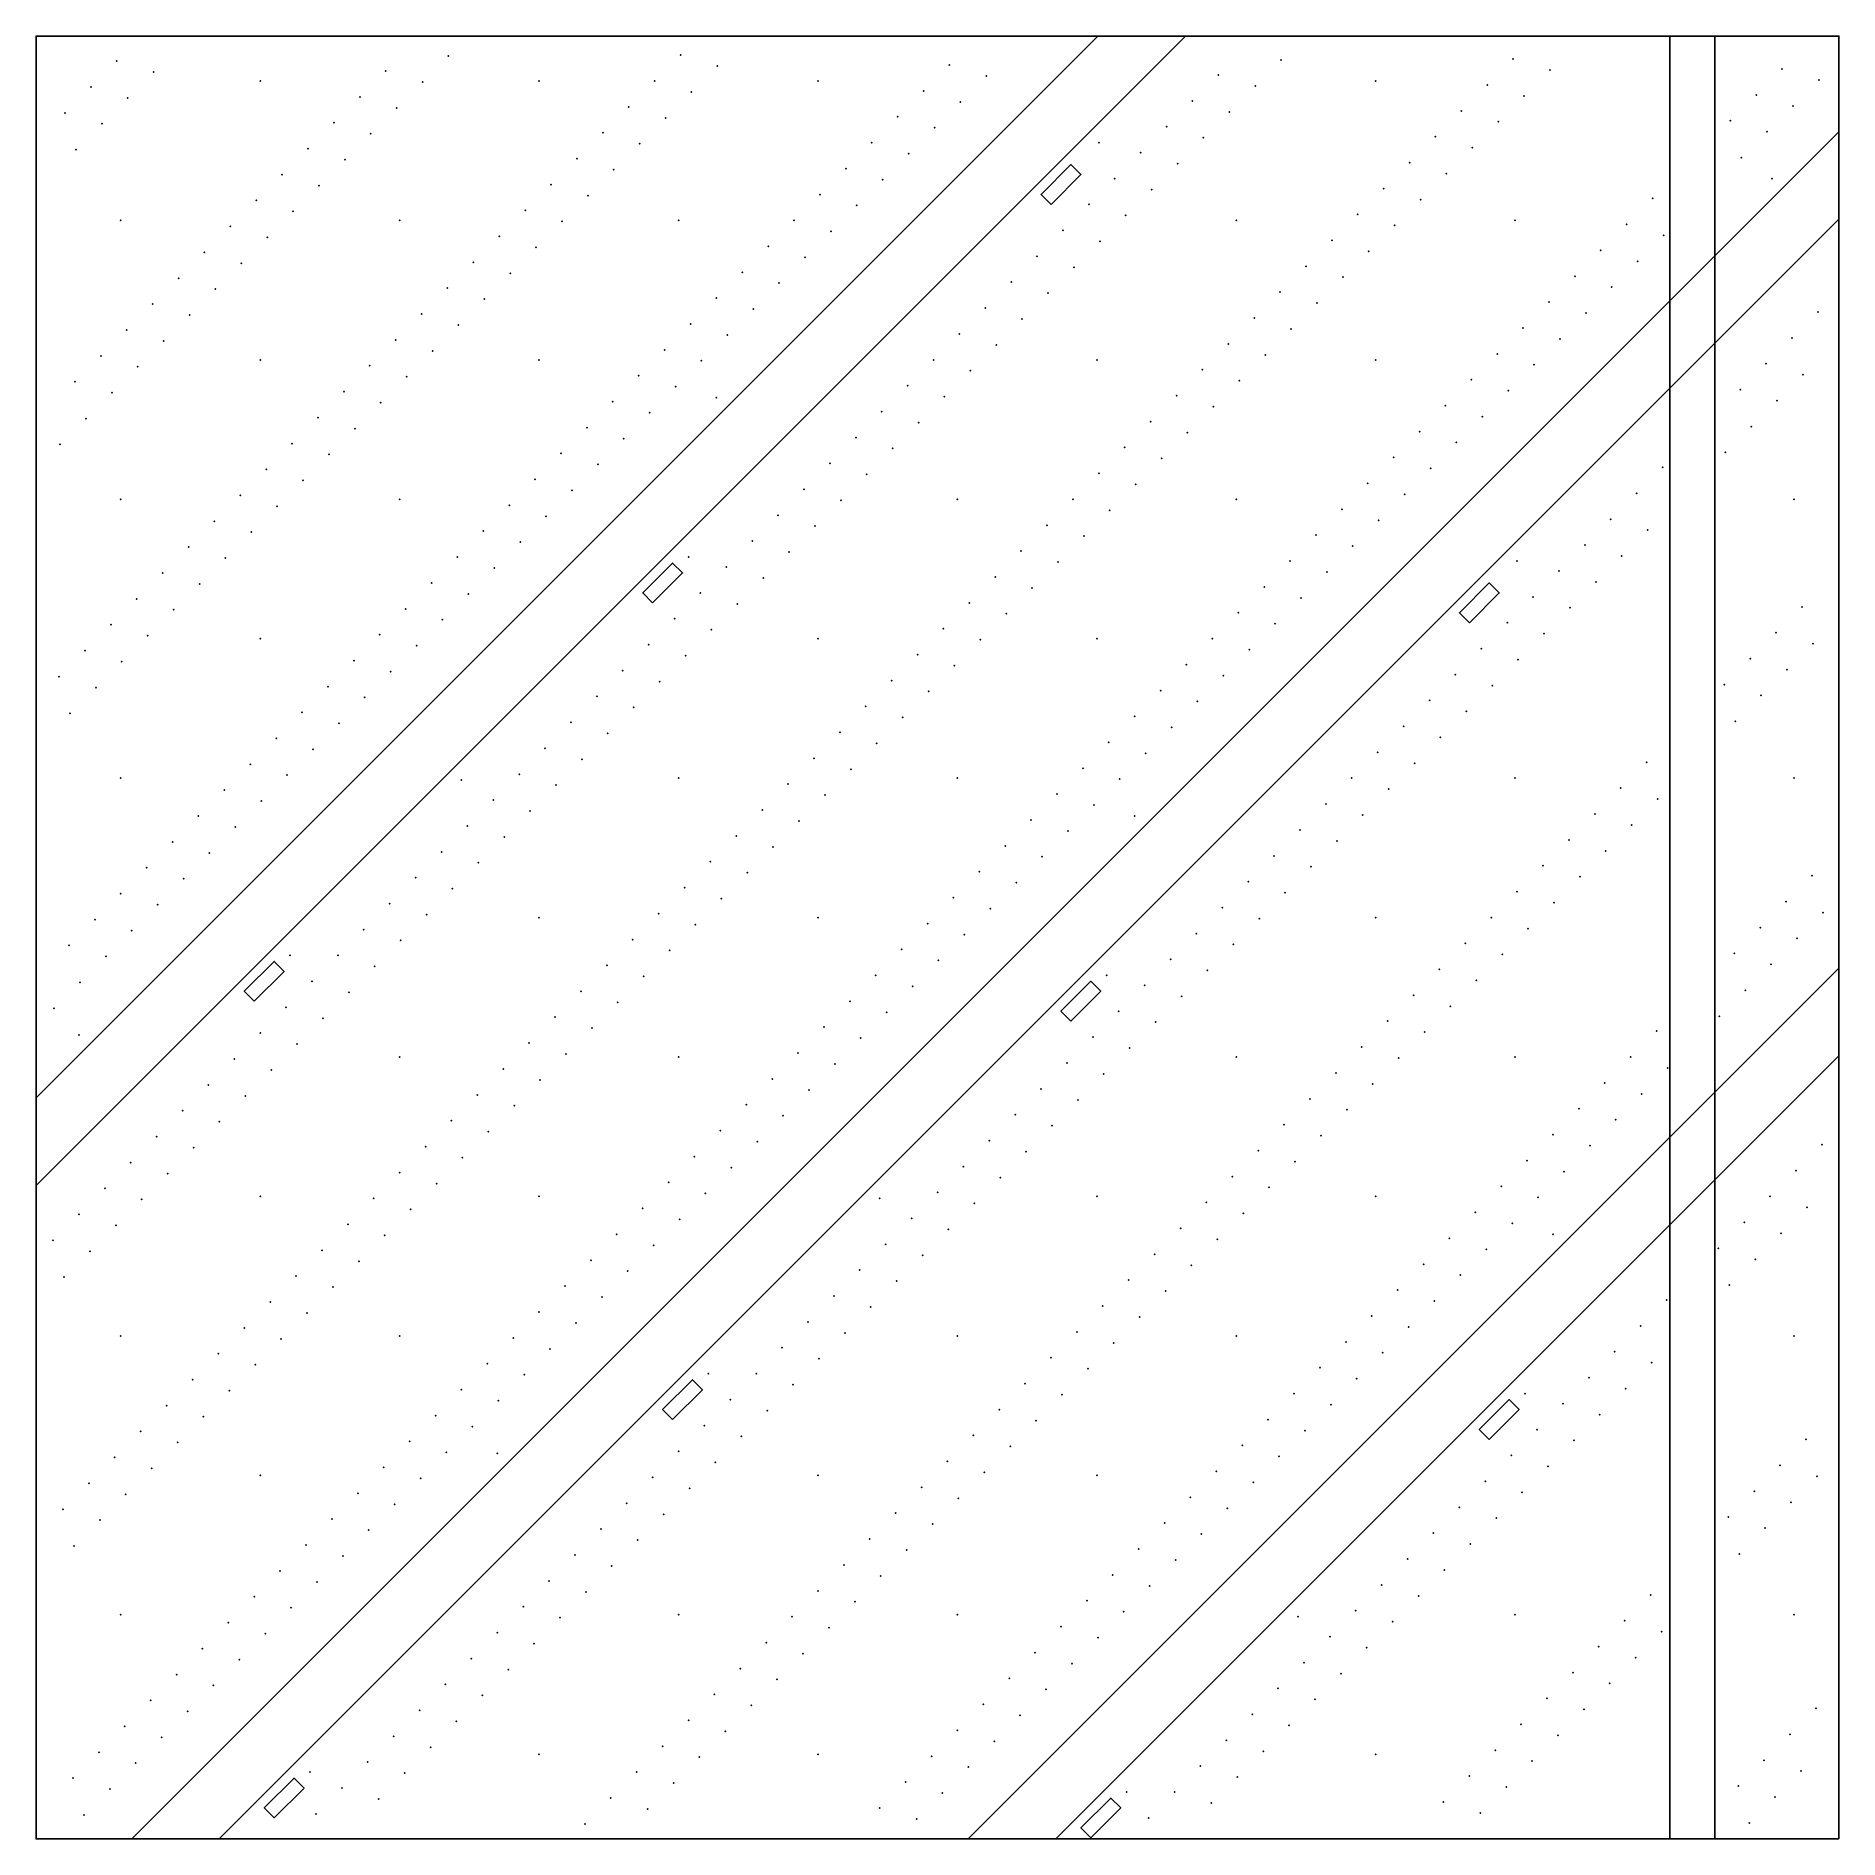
# Model space of a CAD drawing. Header units: metres. Extents: x 0 to 64, y 0 to 64.
import ezdxf

# ---------------------------------------------------------------- set-up
doc = ezdxf.new("R2010")
doc.units = ezdxf.units.M
for name, color, linetype in [('BENCH', 30, 'Continuous'), ('GAS_PIPE', 9, 'Continuous'), ('GRASS', 84, 'Continuous'), ('LAMPS', 2, 'Continuous'), ('PATH_DIAGONAL_1', 9, 'Continuous'), ('PATH_DIAGONAL_2', 9, 'Continuous'), ('PATH_DIAGONAL_3', 9, 'Continuous'), ('TERRITORY_BOUNDARY', 8, 'Continuous'), ('URN', 2, 'Continuous'), ('БЕРЕЗА ПОВИСЛАЯ', 3, 'Continuous'), ('ДЕРЕН КРОВАВО-КРАСНЫЙ', 3, 'Continuous'), ('СИРЕНЬ ОБЫКНОВЕННАЯ', 3, 'Continuous'), ('СПИРЕЯ ВАНГУТТА', 3, 'Continuous')]:
    doc.layers.add(name, color=color, linetype=linetype)

# ---------------------------------------------------------------- blocks, each defined once
blk = doc.blocks.new('BENCH_BLOCK')
blk.add_lwpolyline([(-0.75, -0.25), (0.75, -0.25), (0.75, 0.25), (-0.75, 0.25)], close=True)

msp = doc.modelspace()

# ---------------------------------------------------------------- linework, layer by layer
at = {"layer": 'GAS_PIPE'}
msp.add_lwpolyline([(59.6, 0), (59.6, 64), (58, 64), (58, 0)], close=True, dxfattribs=at)
at = {"layer": 'GRASS'}
msp.add_lwpolyline([(64, 0), (64, 64), (0, 64), (0, 0)], close=True, dxfattribs=at)
at = {"layer": 'LAMPS'}
for p in [(37.728, 60.214), (61.628, 58.941), (24.151, 51.163), (52.577, 45.364), (15.1, 37.586), (39, 36.313), (1.524, 28.535), (29.949, 22.737), (53.85, 21.464), (16.373, 13.686), (44.799, 7.888)]:
    msp.add_point(p, dxfattribs=at)
at = {"layer": 'PATH_DIAGONAL_1'}
msp.add_lwpolyline([(36.204, 0), (33.093, 0), (64, 30.907), (64, 27.796)], close=True, dxfattribs=at)
at = {"layer": 'PATH_DIAGONAL_2'}
msp.add_lwpolyline([(6.505, 0), (3.394, 0), (64, 60.606), (64, 57.495)], close=True, dxfattribs=at)
at = {"layer": 'PATH_DIAGONAL_3'}
msp.add_lwpolyline([(0, 23.193), (0, 26.304), (37.696, 64), (40.807, 64)], close=True, dxfattribs=at)
at = {"layer": 'TERRITORY_BOUNDARY'}
msp.add_lwpolyline([(64, 0), (64, 64), (0, 64), (0, 0)], close=True, dxfattribs=at)
at = {"layer": 'URN'}
for p in [(23.161, 45.506), (9.019, 31.364), (38.01, 30.656), (23.868, 16.514), (52.86, 15.807), (9.726, 2.372), (38.718, 1.665)]:
    msp.add_point(p, dxfattribs=at)
at = {"layer": 'БЕРЕЗА ПОВИСЛАЯ'}
for p in [(7.958, 62.406), (17.858, 62.406), (27.757, 62.406), (47.556, 62.406), (3.009, 57.456), (12.908, 57.456), (22.808, 57.456), (42.607, 57.456), (52.506, 57.456), (7.958, 52.506), (17.858, 52.506), (37.657, 52.506), (47.556, 52.506), (3.009, 47.556), (12.908, 47.556), (32.707, 47.556), (42.607, 47.556), (62.406, 47.556), (7.958, 42.607), (27.757, 42.607), (37.657, 42.607), (3.009, 37.657), (22.808, 37.657), (32.707, 37.657), (52.506, 37.657), (62.406, 37.657), (17.858, 32.707), (27.757, 32.707), (47.556, 32.707), (12.908, 27.757), (22.808, 27.757), (42.607, 27.757), (52.506, 27.757), (7.958, 22.808), (17.858, 22.808), (37.657, 22.808), (47.556, 22.808), (3.009, 17.858), (12.908, 17.858), (32.707, 17.858), (42.607, 17.858), (62.406, 17.858), (7.958, 12.908), (27.757, 12.908), (37.657, 12.908), (3.009, 7.958), (22.808, 7.958), (32.707, 7.958), (52.506, 7.958), (62.406, 7.958), (17.858, 3.009), (27.757, 3.009), (47.556, 3.009)]:
    msp.add_point(p, dxfattribs=at)
at = {"layer": 'ДЕРЕН КРОВАВО-КРАСНЫЙ'}
for p in [(12.413, 62.759), (14.641, 63.289), (44.198, 63.148), (13.721, 62.37), (41.97, 62.618), (43.278, 62.229), (11.494, 61.84), (12.802, 61.451), (41.051, 61.698), (10.575, 60.921), (42.359, 61.31), (11.883, 60.532), (40.132, 60.779), (41.44, 60.39), (9.655, 60.001), (10.964, 59.613), (39.212, 59.86), (8.736, 59.082), (38.293, 58.941), (40.521, 59.471), (10.044, 58.693), (39.601, 58.552), (7.817, 58.163), (9.125, 57.774), (37.374, 58.022), (38.682, 57.633), (6.898, 57.244), (36.455, 57.102), (5.978, 56.324), (8.206, 56.855), (37.763, 56.713), (7.287, 55.936), (35.536, 56.183), (36.844, 55.794), (5.059, 55.405), (34.616, 55.264), (4.14, 54.486), (6.367, 55.016), (35.924, 54.875), (5.448, 54.097), (33.697, 54.345), (35.005, 53.956), (63.254, 54.203), (3.221, 53.567), (4.529, 53.178), (32.778, 53.425), (62.335, 53.284), (2.302, 52.648), (31.859, 52.506), (34.086, 53.036), (3.61, 52.259), (33.167, 52.117), (61.416, 52.365), (62.724, 51.976), (1.382, 51.728), (2.69, 51.339), (30.939, 51.587), (60.496, 51.445), (30.02, 50.668), (32.247, 51.198), (61.805, 51.057), (1.771, 50.42), (31.328, 50.279), (60.885, 50.137), (0.852, 49.501), (29.101, 49.748), (30.409, 49.359), (28.182, 48.829), (57.739, 48.688), (59.966, 49.218), (29.49, 48.44), (27.262, 47.91), (28.571, 47.521), (56.819, 47.768), (26.343, 46.991), (55.9, 46.849), (27.651, 46.602), (57.208, 46.46), (25.424, 46.071), (26.732, 45.683), (54.981, 45.93), (56.289, 45.541), (24.505, 45.152), (54.062, 45.011), (23.585, 44.233), (25.813, 44.763), (55.37, 44.622), (24.894, 43.844), (53.142, 44.092), (54.451, 43.703), (22.666, 43.314), (23.974, 42.925), (52.223, 43.172), (21.747, 42.394), (51.304, 42.253), (53.531, 42.783), (23.055, 42.006), (52.612, 41.864), (20.828, 41.475), (22.136, 41.086), (50.385, 41.334), (19.908, 40.556), (49.466, 40.415), (51.693, 40.945), (21.217, 40.167), (50.774, 40.026), (18.989, 39.637), (20.297, 39.248), (48.546, 39.495), (49.854, 39.106), (18.07, 38.718), (47.627, 38.576), (17.151, 37.798), (19.378, 38.329), (48.935, 38.187), (18.459, 37.409), (46.708, 37.657), (48.016, 37.268), (16.232, 36.879), (17.54, 36.49), (45.789, 36.738), (15.312, 35.96), (47.097, 36.349), (16.62, 35.571), (44.869, 35.818), (46.177, 35.429), (14.393, 35.041), (15.701, 34.652), (43.95, 34.899), (13.474, 34.121), (43.031, 33.98), (45.258, 34.51), (14.782, 33.732), (44.339, 33.591), (12.555, 33.202), (13.863, 32.813), (42.112, 33.061), (43.42, 32.672), (11.635, 32.283), (41.192, 32.141), (10.716, 31.364), (12.943, 31.894), (42.501, 31.753), (12.024, 30.975), (40.273, 31.222), (41.581, 30.833), (9.797, 30.444), (39.354, 30.303), (8.878, 29.525), (11.105, 30.055), (40.662, 29.914), (10.186, 29.136), (38.435, 29.384), (39.743, 28.995), (7.958, 28.606), (9.267, 28.217), (37.515, 28.464), (7.039, 27.687), (36.596, 27.545), (38.824, 28.076), (8.347, 27.298), (37.904, 27.156), (6.12, 26.767), (7.428, 26.379), (35.677, 26.626), (5.201, 25.848), (34.758, 25.707), (36.985, 26.237), (6.509, 25.459), (36.066, 25.318), (4.281, 24.929), (5.59, 24.54), (33.838, 24.788), (35.147, 24.399), (63.396, 24.646), (3.362, 24.01), (32.919, 23.868), (62.476, 23.727), (2.443, 23.09), (4.67, 23.621), (34.227, 23.479), (3.751, 22.702), (32, 22.949), (33.308, 22.56), (61.557, 22.808), (62.865, 22.419), (1.524, 22.171), (2.832, 21.782), (31.081, 22.03), (60.638, 21.888), (0.604, 21.252), (32.389, 21.641), (61.946, 21.499), (1.913, 20.863), (30.162, 21.111), (31.47, 20.722), (59.719, 20.969), (61.027, 20.58), (0.993, 19.944), (29.242, 20.191), (28.323, 19.272), (30.55, 19.802), (60.107, 19.661), (29.631, 18.883), (57.88, 19.131), (27.404, 18.353), (28.712, 17.964), (56.961, 18.211), (26.485, 17.434), (56.042, 17.292), (27.793, 17.045), (57.35, 16.903), (25.565, 16.514), (26.873, 16.125), (55.122, 16.373), (24.646, 15.595), (54.203, 15.454), (56.431, 15.984), (25.954, 15.206), (55.511, 15.065), (23.727, 14.676), (25.035, 14.287), (53.284, 14.534), (54.592, 14.146), (22.808, 13.757), (52.365, 13.615), (21.888, 12.837), (24.116, 13.368), (53.673, 13.226), (23.197, 12.448), (51.445, 12.696), (52.754, 12.307), (20.969, 11.918), (22.277, 11.529), (50.526, 11.777), (20.05, 10.999), (51.834, 11.388), (21.358, 10.61), (49.607, 10.858), (50.915, 10.469), (19.131, 10.08), (20.439, 9.691), (48.688, 9.938), (18.211, 9.16), (47.768, 9.019), (49.996, 9.549), (19.52, 8.772), (49.077, 8.63), (17.292, 8.241), (18.6, 7.852), (46.849, 8.1), (48.157, 7.711), (16.373, 7.322), (45.93, 7.181), (15.454, 6.403), (17.681, 6.933), (47.238, 6.792), (16.762, 6.014), (45.011, 6.261), (46.319, 5.872), (14.534, 5.483), (44.092, 5.342), (13.615, 4.564), (15.843, 5.095), (45.4, 4.953), (14.923, 4.175), (43.172, 4.423), (44.48, 4.034), (12.696, 3.645), (14.004, 3.256), (42.253, 3.504), (11.777, 2.726), (41.334, 2.584), (43.561, 3.115), (13.085, 2.337), (42.642, 2.195), (10.858, 1.807), (12.166, 1.418), (40.415, 1.665), (9.938, 0.887), (39.495, 0.746), (41.723, 1.276)]:
    msp.add_point(p, dxfattribs=at)
at = {"layer": 'СИРЕНЬ ОБЫКНОВЕННАЯ'}
for p in [(2.867, 63.113), (4.175, 62.724), (32.424, 62.971), (61.981, 62.83), (1.948, 62.193), (33.732, 62.582), (63.289, 62.441), (3.256, 61.805), (31.505, 62.052), (32.813, 61.663), (61.062, 61.911), (62.37, 61.522), (1.029, 61.274), (2.337, 60.885), (30.586, 61.133), (60.143, 60.991), (29.667, 60.214), (31.894, 60.744), (61.451, 60.602), (1.418, 59.966), (30.975, 59.825), (60.532, 59.683), (28.747, 59.294), (30.055, 58.905), (27.828, 58.375), (29.136, 57.986), (57.385, 58.234), (26.909, 57.456), (28.217, 57.067), (56.466, 57.314), (25.99, 56.537), (55.547, 56.395), (57.774, 56.926), (27.298, 56.148), (56.855, 56.006), (25.07, 55.617), (26.379, 55.228), (54.627, 55.476), (55.936, 55.087), (24.151, 54.698), (53.708, 54.557), (23.232, 53.779), (25.459, 54.309), (55.016, 54.168), (24.54, 53.39), (52.789, 53.637), (54.097, 53.249), (22.313, 52.86), (51.87, 52.718), (21.393, 51.94), (23.621, 52.471), (53.178, 52.329), (22.702, 51.552), (50.95, 51.799), (52.259, 51.41), (20.474, 51.021), (21.782, 50.632), (50.031, 50.88), (19.555, 50.102), (49.112, 49.961), (51.339, 50.491), (20.863, 49.713), (50.42, 49.572), (18.636, 49.183), (19.944, 48.794), (48.193, 49.041), (49.501, 48.652), (17.716, 48.263), (47.274, 48.122), (19.025, 47.875), (48.582, 47.733), (16.797, 47.344), (18.105, 46.955), (46.354, 47.203), (47.662, 46.814), (15.878, 46.425), (45.435, 46.284), (14.959, 45.506), (17.186, 46.036), (46.743, 45.895), (16.267, 45.117), (44.516, 45.364), (45.824, 44.975), (14.039, 44.587), (15.348, 44.198), (43.597, 44.445), (13.12, 43.667), (42.677, 43.526), (44.905, 44.056), (14.428, 43.278), (43.985, 43.137), (12.201, 42.748), (13.509, 42.359), (41.758, 42.607), (11.282, 41.829), (40.839, 41.687), (43.066, 42.218), (12.59, 41.44), (42.147, 41.298), (10.363, 40.91), (11.671, 40.521), (39.92, 40.768), (41.228, 40.379), (9.443, 39.99), (39, 39.849), (8.524, 39.071), (10.751, 39.601), (40.309, 39.46), (9.832, 38.682), (38.081, 38.93), (39.389, 38.541), (7.605, 38.152), (8.913, 37.763), (37.162, 38.01), (6.686, 37.233), (38.47, 37.621), (7.994, 36.844), (36.243, 37.091), (37.551, 36.702), (5.766, 36.313), (7.074, 35.924), (35.323, 36.172), (4.847, 35.394), (34.404, 35.253), (36.632, 35.783), (6.155, 35.005), (35.712, 34.864), (3.928, 34.475), (5.236, 34.086), (33.485, 34.333), (34.793, 33.945), (63.042, 34.192), (3.009, 33.556), (32.566, 33.414), (4.317, 33.167), (33.874, 33.025), (62.123, 33.273), (63.431, 32.884), (2.089, 32.636), (3.398, 32.247), (31.646, 32.495), (32.955, 32.106), (61.204, 32.354), (1.17, 31.717), (30.727, 31.576), (60.284, 31.434), (62.512, 31.965), (2.478, 31.328), (32.035, 31.187), (61.592, 31.045), (1.559, 30.409), (29.808, 30.656), (31.116, 30.268), (60.673, 30.126), (0.64, 29.49), (28.889, 29.737), (27.969, 28.818), (30.197, 29.348), (59.754, 29.207), (29.278, 28.429), (57.527, 28.677), (27.05, 27.899), (56.607, 27.757), (26.131, 26.98), (28.358, 27.51), (57.915, 27.368), (27.439, 26.591), (55.688, 26.838), (56.996, 26.449), (25.212, 26.06), (26.52, 25.671), (54.769, 25.919), (24.293, 25.141), (53.85, 25), (56.077, 25.53), (25.601, 24.752), (55.158, 24.611), (23.373, 24.222), (24.681, 23.833), (52.93, 24.08), (54.239, 23.691), (22.454, 23.303), (52.011, 23.161), (23.762, 22.914), (53.319, 22.772), (21.535, 22.383), (22.843, 21.994), (51.092, 22.242), (52.4, 21.853), (20.616, 21.464), (50.173, 21.323), (19.696, 20.545), (21.924, 21.075), (51.481, 20.934), (21.004, 20.156), (49.253, 20.403), (50.562, 20.015), (18.777, 19.626), (20.085, 19.237), (48.334, 19.484), (17.858, 18.706), (47.415, 18.565), (49.642, 19.095), (19.166, 18.317), (48.723, 18.176), (16.939, 17.787), (18.247, 17.398), (46.496, 17.646), (16.019, 16.868), (45.576, 16.726), (47.804, 17.257), (17.328, 16.479), (46.885, 16.338), (15.1, 15.949), (16.408, 15.56), (44.657, 15.807), (45.965, 15.418), (14.181, 15.029), (43.738, 14.888), (13.262, 14.11), (15.489, 14.641), (45.046, 14.499), (14.57, 13.721), (42.819, 13.969), (44.127, 13.58), (12.342, 13.191), (13.651, 12.802), (41.899, 13.05), (11.423, 12.272), (43.208, 12.661), (12.731, 11.883), (40.98, 12.13), (42.288, 11.741), (10.504, 11.352), (11.812, 10.964), (40.061, 11.211), (9.585, 10.433), (39.142, 10.292), (41.369, 10.822), (10.893, 10.044), (40.45, 9.903), (8.665, 9.514), (9.974, 9.125), (38.223, 9.373), (39.531, 8.984), (7.746, 8.595), (37.303, 8.453), (9.054, 8.206), (38.611, 8.064), (6.827, 7.676), (8.135, 7.287), (36.384, 7.534), (37.692, 7.145), (5.908, 6.756), (35.465, 6.615), (4.989, 5.837), (7.216, 6.367), (36.773, 6.226), (6.297, 5.448), (34.546, 5.696), (35.854, 5.307), (4.069, 4.918), (5.377, 4.529), (33.626, 4.776), (63.183, 4.635), (3.15, 3.999), (32.707, 3.857), (34.934, 4.387), (4.458, 3.61), (34.015, 3.468), (62.264, 3.716), (2.231, 3.079), (3.539, 2.69), (31.788, 2.938), (61.345, 2.796), (1.312, 2.16), (30.869, 2.019), (33.096, 2.549), (62.653, 2.408), (2.62, 1.771), (32.177, 1.63), (60.426, 1.877), (61.734, 1.488), (1.7, 0.852), (29.949, 1.099), (31.258, 0.711), (60.815, 0.569)]:
    msp.add_point(p, dxfattribs=at)
at = {"layer": 'СПИРЕЯ ВАНГУТТА'}
for p in [(22.878, 63.325), (24.186, 62.936), (52.435, 63.183), (53.744, 62.795), (21.959, 62.406), (51.516, 62.264), (21.04, 61.486), (23.267, 62.017), (52.824, 61.875), (22.348, 61.097), (50.597, 61.345), (51.905, 60.956), (20.121, 60.567), (21.429, 60.178), (49.678, 60.426), (19.201, 59.648), (50.986, 60.037), (20.51, 59.259), (48.758, 59.506), (50.067, 59.118), (18.282, 58.729), (19.59, 58.34), (47.839, 58.587), (17.363, 57.809), (46.92, 57.668), (49.147, 58.198), (18.671, 57.42), (48.228, 57.279), (16.444, 56.89), (17.752, 56.501), (46.001, 56.749), (47.309, 56.36), (15.524, 55.971), (45.081, 55.829), (14.605, 55.052), (16.833, 55.582), (46.39, 55.441), (15.913, 54.663), (44.162, 54.91), (45.47, 54.521), (13.686, 54.132), (43.243, 53.991), (12.767, 53.213), (14.994, 53.744), (44.551, 53.602), (14.075, 52.824), (42.324, 53.072), (43.632, 52.683), (11.847, 52.294), (13.156, 51.905), (41.405, 52.153), (10.928, 51.375), (40.485, 51.233), (42.713, 51.764), (12.236, 50.986), (41.793, 50.844), (10.009, 50.455), (11.317, 50.067), (39.566, 50.314), (40.874, 49.925), (9.09, 49.536), (38.647, 49.395), (10.398, 49.147), (39.955, 49.006), (8.171, 48.617), (9.479, 48.228), (37.728, 48.476), (39.036, 48.087), (7.251, 47.698), (36.808, 47.556), (6.332, 46.779), (8.559, 47.309), (38.116, 47.167), (7.64, 46.39), (35.889, 46.637), (37.197, 46.248), (5.413, 45.859), (6.721, 45.47), (34.97, 45.718), (4.494, 44.94), (36.278, 45.329), (5.802, 44.551), (34.051, 44.799), (35.359, 44.41), (3.574, 44.021), (4.882, 43.632), (33.131, 43.879), (62.688, 43.738), (2.655, 43.102), (32.212, 42.96), (34.44, 43.49), (3.963, 42.713), (33.52, 42.571), (61.769, 42.819), (63.077, 42.43), (1.736, 42.182), (3.044, 41.793), (31.293, 42.041), (32.601, 41.652), (60.85, 41.899), (0.817, 41.263), (30.374, 41.122), (59.931, 40.98), (62.158, 41.511), (2.125, 40.874), (31.682, 40.733), (61.239, 40.591), (1.205, 39.955), (29.454, 40.202), (30.763, 39.814), (28.535, 39.283), (60.32, 39.672), (29.843, 38.894), (27.616, 38.364), (28.924, 37.975), (57.173, 38.223), (26.697, 37.445), (56.254, 37.303), (25.777, 36.525), (28.005, 37.056), (57.562, 36.914), (27.086, 36.137), (55.335, 36.384), (56.643, 35.995), (24.858, 35.606), (26.166, 35.217), (54.415, 35.465), (23.939, 34.687), (55.723, 35.076), (25.247, 34.298), (53.496, 34.546), (54.804, 34.157), (23.02, 33.768), (24.328, 33.379), (52.577, 33.626), (22.101, 32.849), (51.658, 32.707), (53.885, 33.237), (23.409, 32.46), (52.966, 32.318), (21.181, 31.929), (22.489, 31.54), (50.738, 31.788), (52.046, 31.399), (20.262, 31.01), (49.819, 30.869), (19.343, 30.091), (21.57, 30.621), (51.127, 30.48), (20.651, 29.702), (48.9, 29.949), (50.208, 29.56), (18.424, 29.172), (47.981, 29.03), (17.504, 28.252), (19.732, 28.783), (49.289, 28.641), (18.812, 27.863), (47.061, 28.111), (48.37, 27.722), (16.585, 27.333), (17.893, 26.944), (46.142, 27.192), (15.666, 26.414), (45.223, 26.272), (47.45, 26.803), (16.974, 26.025), (46.531, 25.884), (14.747, 25.495), (16.055, 25.106), (44.304, 25.353), (45.612, 24.964), (13.827, 24.575), (43.384, 24.434), (15.136, 24.186), (44.693, 24.045), (12.908, 23.656), (14.216, 23.267), (42.465, 23.515), (43.773, 23.126), (11.989, 22.737), (41.546, 22.595), (11.07, 21.818), (13.297, 22.348), (42.854, 22.207), (12.378, 21.429), (40.627, 21.676), (41.935, 21.287), (10.15, 20.898), (11.459, 20.51), (39.707, 20.757), (9.231, 19.979), (41.016, 20.368), (10.539, 19.59), (38.788, 19.838), (40.096, 19.449), (8.312, 19.06), (9.62, 18.671), (37.869, 18.919), (7.393, 18.141), (36.95, 17.999), (39.177, 18.53), (8.701, 17.752), (38.258, 17.61), (6.473, 17.221), (7.782, 16.833), (36.031, 17.08), (37.339, 16.691), (5.554, 16.302), (35.111, 16.161), (4.635, 15.383), (6.862, 15.913), (36.419, 15.772), (5.943, 14.994), (34.192, 15.242), (35.5, 14.853), (3.716, 14.464), (33.273, 14.322), (62.83, 14.181), (2.796, 13.545), (5.024, 14.075), (34.581, 13.933), (4.105, 13.156), (32.354, 13.403), (33.662, 13.014), (61.911, 13.262), (63.219, 12.873), (1.877, 12.625), (3.185, 12.236), (31.434, 12.484), (60.991, 12.342), (0.958, 11.706), (30.515, 11.565), (32.742, 12.095), (62.3, 11.954), (2.266, 11.317), (31.823, 11.176), (60.072, 11.423), (61.38, 11.034), (1.347, 10.398), (29.596, 10.645), (30.904, 10.256), (28.677, 9.726), (60.461, 10.115), (29.985, 9.337), (27.757, 8.807), (29.066, 8.418), (57.314, 8.665), (26.838, 7.888), (56.395, 7.746), (28.146, 7.499), (57.703, 7.357), (25.919, 6.968), (27.227, 6.58), (55.476, 6.827), (56.784, 6.438), (25, 6.049), (54.557, 5.908), (24.08, 5.13), (26.308, 5.66), (55.865, 5.519), (25.389, 4.741), (53.637, 4.989), (54.946, 4.6), (23.161, 4.211), (52.718, 4.069), (22.242, 3.291), (24.469, 3.822), (54.026, 3.68), (23.55, 2.903), (51.799, 3.15), (53.107, 2.761), (21.323, 2.372), (22.631, 1.983), (50.88, 2.231), (20.403, 1.453), (49.961, 1.312), (52.188, 1.842), (21.712, 1.064), (51.269, 0.923), (19.484, 0.534)]:
    msp.add_point(p, dxfattribs=at)

# ---------------------------------------------------------------- block references
at = {"layer": 'BENCH'}
for p, rotation in [((36.384, 58.729), 45), ((22.242, 44.587), 45), ((51.233, 43.879), 45), ((8.1, 30.444), 45), ((37.091, 29.737), 45), ((22.949, 15.595), 45), ((51.94, 14.888), 45), ((8.807, 1.453), 45), ((37.798, 0.746), 44.99999999999986)]:
    msp.add_blockref('BENCH_BLOCK', p, dxfattribs=dict(at, rotation=rotation))

doc.saveas('drawing.dxf')
